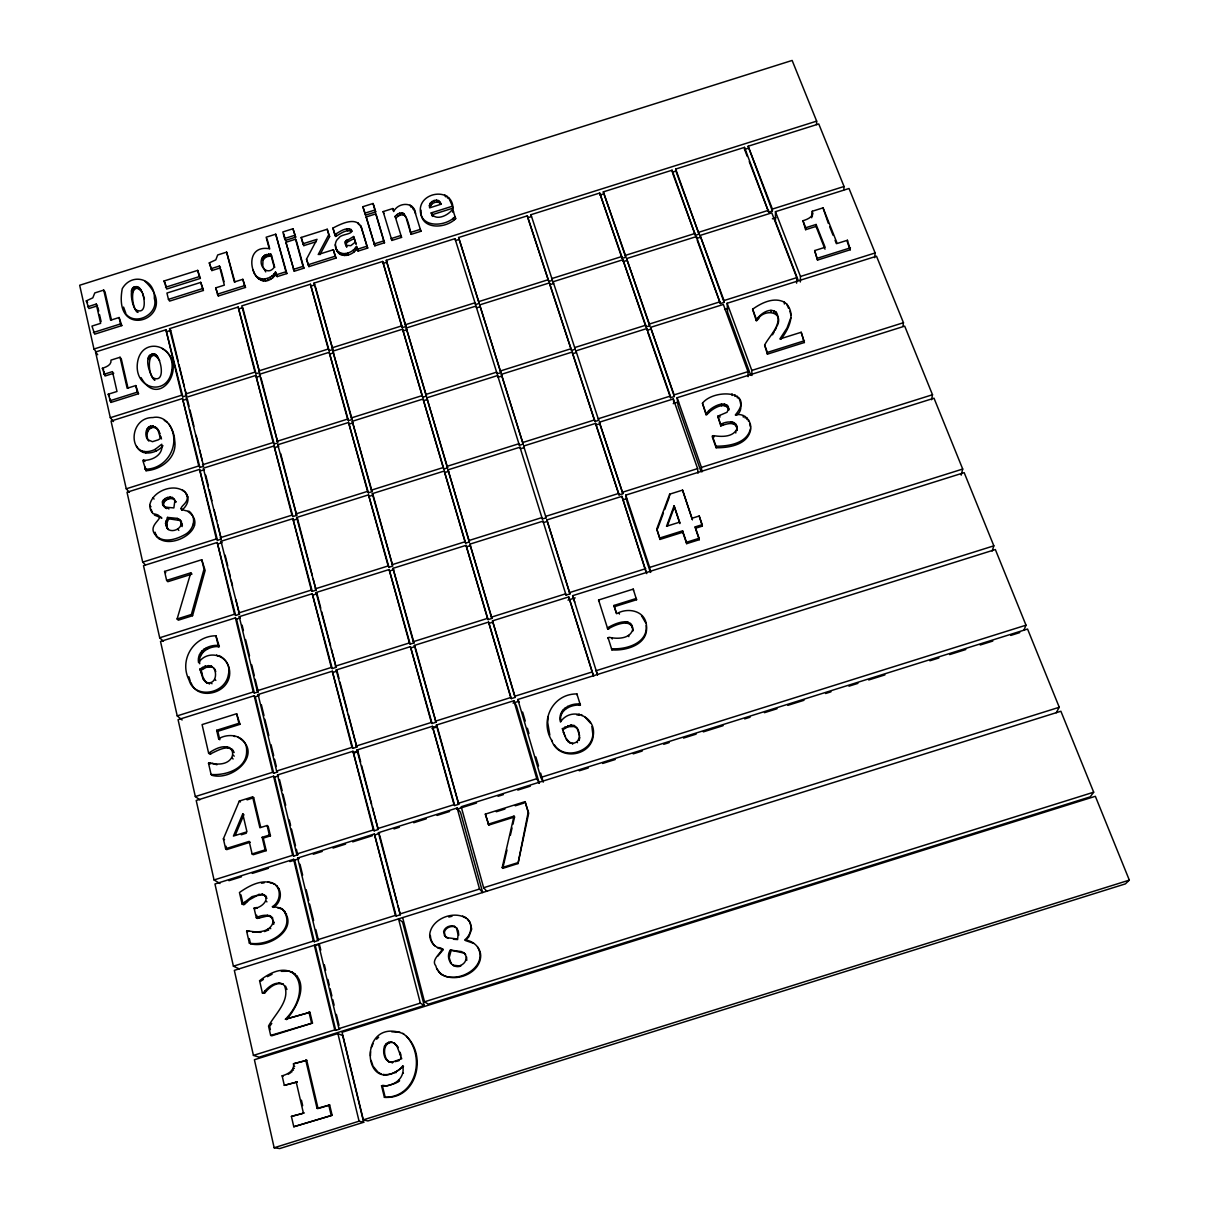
<?xml version="1.0" encoding="UTF-8"?>
<svg xmlns="http://www.w3.org/2000/svg" width="1209" height="1209" viewBox="0 0 1209 1209"><rect width="100%" height="100%" fill="white"/><g stroke="black" fill="none" stroke-linecap="round" stroke-linejoin="round"><path stroke-width="1.5" d="M874.651 257.668L875.135 252.953L849.02 188.498L775.453 211.681L775.453 221.368L798.227 280.458M776.284 314.053L776.284 312.254C769.816 307.267 761.413 313.222 757.212 318.587L756.245 318.889L756.275 320.687L757.257 320.37C762.743 308.295 784.581 310.728 777.13 325.992M784.369 304.003L784.384 302.19C773.79 296.704 761.398 302.945 752.618 309.202L756.275 320.687M784.384 302.19L786.681 304.033L788.54 308.219M152.636 377.586C165.769 384.538 161.704 359.285 155.553 354.433C141.876 351.879 149.085 374.956 154.888 380.231C146.274 375.062 147.619 342.918 159.633 360.599M162.323 503.821L164.182 506.828L162.354 501.977C163.774 498.168 168.55 496.294 172.313 497.458L176.061 502.128L173.945 498.712M163.532 505.226L163.563 503.382C164.983 499.589 169.744 497.73 173.507 498.879L172.313 497.458M140.879 289.903C126.945 276.695 130.436 308.144 137.962 312.421C130.512 307.963 129.847 277.768 142.088 292.185M736.931 427.351L737.006 428.953C736.024 420.49 725.974 423.981 720.806 425.961L720.685 424.359C726.896 420.702 738.926 420.127 736.976 430.495L736.901 428.893C733.198 437.356 721.395 436.933 713.658 435.663L712.418 436.056L712.554 437.643L716.136 447.753C728.77 447.889 747.192 444.957 750.517 430.359C752.376 421.442 744.623 412.39 735.329 414.944C756.305 390.401 713.733 388.512 702.444 403.262L706.086 414.763L707.144 414.43C711.376 409.02 725.581 400.119 728.815 410.153C728.014 397.957 711.043 406.753 706.993 412.798L705.935 413.13L706.086 414.763M796.625 283.163L796.761 277.647L771.78 212.844L700.087 235.438L724.1 302.371L720.368 303.535L697.2 240.259M800.343 281.984L800.479 276.468L775.453 211.681M816.105 224.466L825.112 247.286L814.654 250.58L817.541 260.056L850.305 249.734L847.418 240.259L837.202 243.477L823.042 207.857L812.267 211.258C814.095 216.91 807.098 219.433 802.957 220.748L805.647 229.68L816.03 226.415L816.105 224.466L805.708 227.745L805.647 229.68M370.438 1055.971L370.558 1051.618M790.852 317.725L786.999 328.062L779.865 338.973L801.189 332.263L804.378 342.51L767.398 354.146L764.632 345.049C769.559 335.528 783.13 323.831 776.284 312.254M804.378 342.51L801.189 332.263M811.692 217.786L811.753 215.837M812.267 211.258L812.327 216.411M812.508 214.9L812.569 212.935M816.528 124.603L816.664 121.142L792.137 60.45L79.673 285.248L93.97 349.023L96.115 351.774M199.742 663.771C197.611 652.361 209.52 645.757 219.343 646.619L215.912 635.783C193.531 635.949 178.872 659.978 189.012 679.957C193.395 695.613 214.174 695.22 223.559 684.687A18.498 16.79 -40.9 0 0 228.395 674.577C232.702 656.215 208.462 647.858 198.563 662.638C196.432 651.198 208.371 644.593 218.194 645.44L219.343 646.619M817.541 260.056L814.654 250.58M823.042 207.857L828.331 223.378M437.567 947.539C450.564 947.856 428.938 958.072 435.784 965.749C437.416 973.018 444.625 977.658 451.894 977.204C467.112 978.021 487.212 963.331 477.525 946.964M441.104 974.091C454.992 983.31 480.381 973.593 480.714 955.714C480.487 947.085 472.764 940.572 464.709 939.922C470.921 935.161 473.399 925.353 467.702 919.263L470.105 922.301L471.691 929.056L468.82 936.824L465.389 940.526L473.732 943.383M843.837 189.798L844.048 186.488L818.765 123.953L748.129 146.229L772.385 211.031L768.712 212.18L749.263 161.613M847.282 242.178L847.418 240.259M442.388 948.914L443.129 949.503L438.308 948.143L434.061 945.211A15.898 15.249 -60.7 0 1 429.679 935.116C430.691 918.296 456.186 908.851 468.367 919.928M548.191 716.892L547.707 722.468L549.823 735.042M728.725 408.521L727.047 412.254L717.783 416.213L720.806 425.961M453.723 965.749L453.012 965.19L460.81 966.067C451.577 969.422 445.108 957.332 450.353 950.093L461.385 951.559L464.301 953.145L450.353 950.093M450.443 963.014L451.153 963.588L449.219 957.664L451.063 950.682M272.493 919.55L273.914 922.437L273.733 924.235L272.645 923.6C274.791 913.188 262.383 914.231 256.308 917.752L254.071 908.14C261.099 908.548 271.829 898.257 262.247 894.071L252.001 896.625L242.132 904.151L239.458 892.514C249.175 885.653 263.245 877.84 274.957 884.353L271.012 882.449M402.793 1033.438C428.137 1050.727 418.798 1099.842 384.402 1097.319L381.53 1085.727C392.849 1087.239 405.725 1078.534 402.688 1065.96L403.519 1066.293C361.808 1101.867 356.489 1014.986 403.625 1033.846M460.13 965.507C464.921 964.193 467.974 958.465 464.966 954.082L465.646 954.657L463.621 952.556M466.598 956.999L466.719 960.399L466.039 959.84M185.536 492.668C175.078 482.074 151.896 490.914 149.75 505.362A14.281 12.619 -34.7 0 0 153.195 513.704C171.104 516.863 144.324 523.86 156.157 535.768C163.91 543.566 176.635 539.199 184.962 534.574C193.213 530.328 197.279 517.875 189.269 511.362C169.683 508.128 193.183 505.014 185.793 493.196C190.569 498.38 186.972 506.39 181.924 509.986M156.157 535.768C168.912 552.8 211.333 527.819 188 511.573M902.957 326.264L903.455 322.712L876.51 256.217L727.123 303.263L727.591 312.209L750.774 375.334M165.739 525.447L168.187 529.572L165.512 523.285L167.492 517.407L177.239 518.374L181.501 521.789L179.189 519.16M166.948 526.822L167.054 522.545L168.701 518.797L167.492 517.407M336.329 249.296C340.983 257.139 352.741 253.134 356.474 246.379L357.26 248.223C353.542 254.978 341.799 258.968 337.16 251.14C334.515 247.014 334.53 241.135 338.777 238.082C340.893 233.654 354.479 234.758 351.154 229.544C345.351 226.99 339.578 231.977 334.772 234.561L332.928 228.063C340.621 224.088 356.489 215.822 361.476 227.534L360.237 225.826M166.978 528.197L169.169 529.95C174.761 532.58 184.085 526.822 180.322 520.399M284.311 1085.35L297.202 1081.949L284.311 1085.35L282.135 1075.829C287.576 1074.302 294.966 1070.645 293.485 1063.784L306.754 1060.308L318.088 1108.623L317.06 1108.381L305.711 1059.961M931.55 399.726L932.502 394.738L904.695 326.128L677.116 397.746L678.083 405.892L700.948 471.419M261.96 258.197C258.227 266.252 267.914 276.287 274.231 267.265L270.65 253.935L265.013 255.069L261.96 258.197L262.942 260.011L262.776 266.509L265.723 271.889M514.006 816.12L502.188 867.578L502.778 868.349L518.011 863.574L528.167 812.267L525.084 801.658L485.338 814.125L488.799 825.067L514.566 816.982L514.006 816.12L488.179 824.221M518.011 863.574L528.696 813.143L525.084 801.658M394.844 1043.488L393.998 1043.11L398.199 1047.568L394.844 1043.488L391.353 1042.007C382.452 1041.735 382.195 1053.749 385.988 1059.341L388.618 1061.653L392.608 1062.635L388.618 1061.653M391.353 1042.007L392.2 1042.4C383.329 1042.128 383.072 1054.112 386.85 1059.688L389.479 1062.001M552.075 741.041C539.229 721.078 552.483 693.679 576.889 693.936L580.411 705.119C570.965 704.258 558.422 710.242 560.87 721.561M502.778 868.349L506.994 850.003M510.364 835.328L512.042 827.999M512.888 824.326L514.566 816.982M580.411 705.119L579.988 704.031C569.817 702.958 557.243 710.076 560.447 721.939C571.419 705.769 596.445 716.484 593.271 735.586A18.8 18.211 -24.9 0 1 588.889 746.119C578.597 758.028 556.472 756.486 551.591 740.029M567.913 740.905L568.351 741.918L566.28 738.79L569.56 742.296L572.189 743.233C580.486 743.52 580.849 732.563 576.738 727.546L574.109 725.506L571.011 725.022L562.397 728.649L565.162 736.84M579.882 737.188L579.126 740.437L578.703 739.424M750.457 428.757C747.132 443.386 728.664 446.317 716.015 446.197L712.418 436.056M345.215 243.81L346.787 247.165L345.321 241.498L353.617 236.526L356.05 244.022L353.617 236.526M346.031 245.654L346.787 242.405L354.418 238.385M961.185 475.182L962.712 469.047L934.013 398.199L625.748 495.131L627.259 502.415L650.366 572.28M453.435 939.272L457.622 939.559L458.045 934.587L456.458 927.908L458.302 930.945L458.74 935.207M201.767 559.722L205.152 570.467L192.563 615.713L178.312 620.187L177.103 618.978L191.37 614.489L204.004 569.167L201.767 559.722L164.575 571.419L166.63 580.411L167.855 581.695L191.959 574.109L190.795 572.809L166.63 580.411M155.115 426.641L157.775 429.422L152.863 425.855C145.821 425.583 144.173 434.772 147.574 439.577L152.455 441.693L158.319 439.819L160.51 438.368L157.865 429.724L160.208 433.789M156.324 428.182L154.072 427.412C147.045 427.125 145.412 436.298 148.813 441.089M177.103 618.978L190.795 572.809M215.776 671.569L214.749 669.061L211.243 665.993L205.182 666.159L199.969 669.045L202.976 678.733L207.026 683.161L205.847 682.057L208.28 682.949C216.003 683.176 217.197 673.081 213.6 667.942M992.136 551.077L993.843 545.833L964.178 472.643L572.658 595.674L597.442 674.637M429.437 205.439C430.056 201.419 434.968 199.198 438.595 200.588L441.27 204.17L429.618 207.857L429.437 205.439L430.102 207.359C430.706 203.339 435.618 201.132 439.23 202.523L440.786 203.898L440.136 201.963M632.7 629.662L633.002 630.902C632.383 617.089 614.55 624.932 607.81 629.164L607.462 627.939C614.217 623.693 632.095 615.834 632.7 629.662C629.949 639.047 617.194 639.123 609.276 637.324L608.067 637.702L608.414 638.911M674.078 505.815L666.522 526.278L679.639 522.152L674.078 505.815L679.836 523.588L679.639 522.152M667.368 525.991L674.274 507.266M659.993 539.426L659.766 538.02L682.601 530.842L682.783 532.262L659.993 539.426L656.744 528.998L669.65 494.179L682.556 490.113L692.379 519.643L682.556 490.113M657.62 528.681L663.424 513.039M664.708 509.563L669.227 497.398M237.856 737.127C264.182 752.391 233.881 781.195 212.255 775.392L211.076 774.47L208.507 763.196L209.701 762.834C241.8 771.282 239.05 731.777 208.628 753.207L202.084 724.584L236.647 713.733L240.032 724.312L217.832 731.294L216.668 730.281L238.914 723.284L240.032 724.312M242.752 813.853L233.428 836.069L246.953 831.822L242.752 813.853L243.886 814.7L235.287 835.177M250.293 842.189L226.808 849.549L225.63 848.763L223.378 838.85L239.306 801.053L252.605 796.867L253.709 797.759L260.57 826.775M1024.023 629.904L1026.003 625.189L995.355 549.551L517.83 699.482L540.816 777.432L543.294 782.087L540.65 773.11M371.465 1047.493L373.128 1043.654M446.529 937.534L445.804 936.915L448.312 938.396L444.534 935.6L443.627 931.444C444.867 927.001 450.383 924.794 454.539 926.351L457.153 928.542M444.534 935.6L445.26 936.219L444.353 932.063C445.592 927.635 451.093 925.429 455.234 926.986L454.539 926.351M775.181 330.223L776.48 327.397M272.645 923.6C268.73 932.728 256.217 932.789 247.936 930.734L246.621 931.157L249.356 943.111L250.49 943.715C269.108 949.005 300.845 927.862 282.377 909.364L285.128 911.707M327.216 229.242L328.757 234.682L318.224 254.51L333.352 249.734L336.026 258.061L308.93 266.6L306.497 259.179L317.03 239.322L302.945 243.765L301.192 237.448L327.216 229.242L329.604 236.556L319.962 254.691M1056.213 712.766L1059.265 707.265L1027.559 629.043L461.188 806.735L483.645 887.738L486.774 891.275M772.506 334.817L774.289 331.75M262.942 260.011L265.98 256.897L271.602 255.764L274.745 267.416M437.839 956.138L443.189 949.73L442.449 949.141M271.783 1023.388L269.652 1026.486L270.363 1029.6M282.165 983.658L284.493 985.667C290.523 1000.644 274.957 1014.034 268.534 1026.063L270.665 1035.403L271.783 1035.811L312.481 1023.056L309.942 1012.311L285.43 1019.217C313.63 990.685 297.006 951.166 259.587 980.726L262.398 992.997L264.59 993.148C268.972 987.753 275.818 981.768 283.254 984.171C275.682 980.514 267.99 987.012 263.471 992.665L262.398 992.997M286.503 1019.655C296.81 1007.641 310.26 982.282 291.414 971.749M780.863 339.306C788.283 329.861 796.081 314.718 786.681 304.033M424.208 1005.465L420.339 1003.122L398.532 918.885L402.582 922.104L424.208 1005.465L259.119 1057.18L253.422 1055.397L234.334 970.359L1060.882 711.24L1093.692 792.197L1090.201 796.852L428.334 1004.18L424.51 1001.808L402.627 917.601M254.268 273.476C258.862 282.09 271.3 279.642 275.501 271.965L277.224 276.604L286.865 273.566L275.743 234.198L266.161 237.221L269.244 248.706C237.145 243.477 255.28 300.799 276.453 273.763M355.25 242.163L350.822 245.669L345.97 245.321M242.132 904.151L244.399 904.468L249.386 899.783L257.079 895.567L263.35 894.766L266.464 896.806L265.36 896.126M402.688 1065.96C398.109 1071.93 390.613 1075.496 383.072 1074.484L383.948 1074.801M376.573 1039.211L378.674 1037.201M1129.327 880.122L1125.383 883.885L367.899 1120.955L363.32 1119.866L342.071 1032.259L1095.354 796.308L1129.327 880.122L363.32 1119.866M401.554 237.387L400.844 235.513L391.172 238.566L391.897 240.44L401.554 237.387L395.116 216.381C406.42 204.321 409.065 227.76 411.211 234.35L420.928 231.282L414.914 211.832M406.043 217.771C404.637 212.512 398.093 215.217 395.827 218.27L395.116 216.381M162.973 445.728C156.762 453.556 141.544 456.942 136.481 446.166M397.489 1082.433L399.62 1080.695L398.789 1080.393M272.237 906.735C279.506 902.609 281.667 891.894 276.166 885.502C283.133 891.063 280.866 903.289 273.31 907.4C270.453 906.176 282.181 907.415 283.435 910.029M736.311 415.276C742.613 411.589 741.208 403.882 739.122 398.35M452.967 208.144L452.347 206.225L431.19 212.89L431.855 214.809L452.967 208.144C452.665 187.969 422.425 191.037 420.354 208.25C418.798 228.078 444.625 227.413 455.037 216.759L455.657 218.663C445.244 229.302 419.478 229.967 421.034 210.17M391.746 1062.288L401.736 1058.752L397.368 1047.19M579.61 735.646L577.161 728.589L574.532 726.549L568.139 726.7L562.85 729.692L562.397 728.649M334.772 234.561L335.618 236.435C340.409 233.836 346.167 228.864 351.955 231.418L351.154 229.544M263.411 979.396L260.721 981.24L259.587 980.726M204.381 680.743L205.56 681.846L202.855 676.995L201.147 670.164L206.346 667.292L212.406 667.126L211.243 665.993M288.286 1074.197L290.825 1072.579M154.994 449.491L161.779 444.217C163.593 454.977 151.926 460.916 142.753 460.312L146.047 470.724C161.507 469.772 177.511 457.38 174.7 440.514C174.172 429.18 166.026 414.672 152.833 417.558C127.338 417.181 127.701 461.808 154.994 449.491L156.218 450.987M208.628 753.207L209.822 754.174C216.487 751.303 229.498 742.689 234.032 752.557L232.899 751.575M267.431 976.645L272.07 974.242M396.204 1083.037L386.804 1085.924L382.633 1085.38M264.529 931.58L268.746 929.872L267.642 929.253M87.622 306.799L96.236 304.079L97.521 305.817L88.922 308.537L86.292 300.89L92.821 297.837L94.786 292.926L103.717 290.1L104.987 291.853L111.485 320.128M210.804 268.761L219.433 266.04L220.491 267.839L211.877 270.559L209.308 262.882L215.822 259.844L217.68 254.963L226.627 252.137L234.924 282.014M113.767 373.249L105.032 375.999L102.372 368.277C106.06 367.052 111.742 365.027 110.986 360.116L120.039 357.26L121.293 358.922L127.988 388.044M216.668 730.281L218.633 738.759C229.514 732.155 247.256 735.661 246.636 750.925C247.044 768.788 225.856 775.694 211.076 774.47M608.067 637.702L611.905 649.883C626.232 650.986 648.19 644.593 646.528 626.64C646.316 610.938 628.227 606.827 616.635 613.734L613.976 605.452L636.266 598.455L636.554 599.74L614.308 606.722L616.439 613.341M292.956 228.758L282.815 231.962L284.599 238.505L285.536 240.364L295.661 237.16L292.956 228.758L295.661 237.16M362.866 206.709L373.007 203.505L373.777 205.424L375.697 211.923L365.556 215.111L362.866 206.709L365.556 215.111M284.599 238.505L294.754 235.302M364.77 213.207L374.926 210.003L375.697 211.923M285.928 242.268L295.54 239.231L296.447 241.09L303.912 268.186L294.255 271.239L285.928 242.268L294.255 271.239M366.176 216.955L375.787 213.917L376.543 215.822L384.507 242.767L374.85 245.82L366.176 216.955L374.85 245.82M391.897 240.44L383.147 211.59L392.774 208.553L393.499 210.472M164.001 281.002L197.702 270.378L200.377 278.402L166.676 289.042L164.001 281.002L165.149 282.785M165.527 287.274L199.273 276.619L200.377 278.402M302.945 243.765L303.837 245.623L316.138 241.74M200.739 282.407L166.933 293.062L168.459 299.364L169.623 301.101L203.399 290.447L200.739 282.407L203.399 290.447M168.459 299.364L202.311 288.679M452.468 212.059L453.481 211.741L452.876 209.822L451.849 210.139C447.481 215.776 435.21 221.504 431.19 212.89M96.236 304.079L100.619 323.347L91.96 326.082L94.695 334.168L121.807 325.614L119.087 317.529L110.624 320.189L103.717 290.1M226.627 252.137L234.35 281.984L242.828 279.309L245.487 287.425L218.361 295.993L215.67 287.878L224.345 285.143L219.433 266.04M93.395 332.49L120.568 323.921L121.807 325.614M275.501 271.965L276.272 274.806L285.944 271.753L286.865 273.566M293.349 269.426L303.021 266.373L303.912 268.186M308.038 264.786L335.18 256.232L336.026 258.061M357.305 249.25L366.916 246.213L367.702 248.072L358.091 251.094L356.474 246.379M374.08 243.961L383.752 240.908L384.507 242.767M406.481 219.056L410.516 232.476L420.264 229.393L420.928 231.282M217.288 294.225L244.475 285.656L245.487 287.425M93.97 349.023L816.664 121.142M113.495 421.563L110.306 417.709L95.556 352L165.935 329.8L182.861 396.809L186.518 395.645L185.204 390.205M186.518 395.645L169.547 328.667L238.158 307.026L255.991 373.762L259.648 372.614L241.77 305.892L310.411 284.251L329.15 350.701L332.807 349.552L315.398 286.684M332.807 349.552L314.023 283.102L382.679 261.461L402.34 327.639L405.997 326.49L386.291 260.313L454.992 238.657L455.597 240.531L459.208 239.397L479.217 303.414L475.56 304.562L474.971 302.794L405.272 324.753L386.291 260.313M479.217 303.414L458.604 237.523L527.32 215.852L548.795 281.485L552.468 280.337L552.029 278.508L621.774 256.535L599.694 193.032L530.947 214.703L531.416 216.623L527.804 217.756L548.795 281.485M599.694 193.032L622.076 258.394L625.748 257.245L603.306 191.883L672.083 170.197L695.387 235.302L699.044 234.138L675.695 169.064L744.502 147.362L768.712 212.18M167.099 331.493L170.711 330.359L178.176 361.189M239.186 308.763L242.782 307.63L259.179 370.8M311.287 286.034L314.899 284.901L314.023 283.102M383.434 263.29L387.046 262.141M600.027 194.981L603.639 193.848M675.695 169.064L675.891 171.058L672.28 172.207L672.083 170.197M747.253 156.384L744.563 149.417L748.175 148.269M103.747 374.382L112.482 371.616L117.001 391.474L108.205 394.24L110.986 402.416L138.506 393.741L135.756 385.565L127.157 388.27L120.039 357.26M109.702 400.844L137.282 392.154L138.506 393.741M110.306 417.709L181.713 395.207L182.861 396.809M185.37 394.058L254.978 372.115L255.991 373.762M258.65 370.967L328.274 349.023L329.15 350.701M331.946 347.86L401.615 325.916L402.34 327.639M478.643 301.645L548.357 279.672M625.748 257.245L625.446 255.371L695.235 233.382M698.908 232.234L768.712 210.23M772.385 211.031L772.385 209.066L844.048 186.488M406.239 328.032L425.81 394.466L496.582 372.176L497.141 373.838L500.858 372.674L480.23 306.663L476.573 307.827L475.983 306.058L406.239 328.032L426.505 396.084L422.787 397.247L402.567 329.18L332.853 351.154L352.167 419.493L348.464 420.656L329.196 352.303L259.497 374.276L277.874 442.887L274.171 444.051L255.84 375.425L186.171 397.383L203.626 466.266L199.908 467.445L182.514 398.532L111.047 421.049L126.25 488.799L129.423 492.35M500.858 372.674L479.656 304.895L549.43 282.906L571.509 350.414L575.242 349.25L574.849 347.527L645.682 325.221L622.907 259.754L553.102 281.757L553.526 283.571L549.868 284.719L571.509 350.414M622.907 259.754L645.923 326.974L649.656 325.81L626.579 258.59L696.399 236.586L720.368 303.535M183.662 400.119L187.319 398.97L189.088 406.239M256.837 377.057L260.494 375.908L259.497 374.276M330.057 353.995L333.714 352.832M403.292 330.903L406.965 329.755M623.194 261.612L626.866 260.464M700.223 237.342L696.55 238.49L696.399 236.586M772.37 218.799L775.921 217.68M817.632 258.167L850.456 247.83M126.25 488.799L198.775 465.964L199.908 467.445M202.492 464.785L273.174 442.524L274.171 444.051M276.906 441.361L347.618 419.085L348.464 420.656M332.853 351.154L351.335 417.921L422.092 395.63L422.787 397.247M500.314 370.997L571.116 348.706M649.656 325.81L649.399 324.042L720.262 301.736M724.1 302.371L723.995 300.557L796.761 277.647M800.479 276.468L875.135 252.953M217.711 524.494L221.262 539.108L217.484 540.287L199.591 469.379L127.021 492.244L142.707 562.125L145.216 564.709M289.147 486.275L296.689 515.366L292.91 516.56L274.065 445.94L203.324 468.215L221.262 539.108M296.689 515.366L277.783 444.761L348.555 422.485L368.382 492.804L372.145 491.625L352.272 421.306L423.074 399.015L443.869 469.047L447.647 467.868L426.807 397.837L497.624 375.531L498.184 377.193L501.901 376.014L523.165 444.096L519.386 445.29L518.873 443.733L446.982 466.357L426.807 397.837M523.165 444.096L501.357 374.352L572.22 352.046L594.949 421.503L598.727 420.324L598.364 418.722L670.33 396.068L646.83 328.546L575.952 350.867L576.345 352.575L572.613 353.753L594.949 421.503M647.707 332.067L670.527 397.716L674.32 396.522L650.563 327.367L723.345 304.456L747.993 371.631L748.144 376.664M200.724 470.86L204.442 469.697M275.048 447.451L278.765 446.287L277.783 444.761M349.386 424.042L353.119 422.878M423.77 400.617L427.487 399.454M650.805 329.12L647.087 330.299L646.83 328.546M724.569 309.489L728.166 308.355M767.398 354.146L767.383 352.408L804.438 340.742M142.707 562.125L216.366 538.942L217.484 540.287M220.144 537.748L291.943 515.155L292.91 516.56M295.737 513.961L367.566 491.353L368.382 492.804M352.272 421.306L371.344 490.159L443.204 467.551L443.869 469.047M522.666 442.539L594.586 419.916M674.32 396.522L674.108 394.89L747.993 371.631M751.968 375.47L751.817 370.422L903.455 322.712M235.982 599.936L239.458 614.263L235.634 615.457L217.227 542.463L143.508 565.661L159.694 637.778L163.411 641.269M239.458 614.263L221.005 541.284L292.865 518.661L312.254 591.367L316.093 590.158L313.252 579.187M316.093 590.158L296.643 517.482L368.533 494.859L388.935 567.248L392.759 566.054L372.312 493.665L444.232 471.026L465.631 543.128L469.47 541.934L448.01 469.848L519.961 447.194L520.474 448.735L524.162 447.587L523.648 446.03L595.629 423.392L619.038 494.889L622.877 493.68L599.422 422.198L673.322 398.94L697.593 468.608L698.061 473.142M218.33 543.823L222.108 542.629L221.005 541.284M293.817 520.066L297.595 518.873L312.3 575.529M369.334 496.294L373.113 495.116L392.26 564.225M444.882 472.523L448.66 471.344M619.038 494.889L595.992 424.979L599.77 423.785L599.422 422.198M673.232 403.64L678.597 401.947M712.554 437.643L713.778 437.25L713.658 435.663M159.694 637.778L234.531 614.232L235.634 615.457M238.369 613.039L311.317 590.083L312.254 591.367M315.156 588.889L388.149 565.933L388.935 567.248M391.988 564.724L464.997 541.768L465.631 543.128M448.01 469.848L468.835 540.559L541.889 517.588L542.357 519.009L546.105 517.83L523.648 446.03M618.706 493.423L545.637 516.394L546.105 517.83M622.559 492.214L697.593 468.608M701.885 471.948L701.432 467.399L932.502 394.738M255.19 679.216L258.242 691.85L254.358 693.074L236.511 619.099L235.407 617.89L160.51 641.435L177.224 715.879L182.106 719.99M258.242 691.85L257.185 690.762L239.246 616.681L312.254 593.725L332.233 668.592L336.132 667.368L331.478 649.414M336.132 667.368L316.108 592.516L389.132 569.545L410.138 644.11L414.037 642.886L392.985 568.336L466.054 545.35L488.088 619.612L491.987 618.388L469.893 544.141L542.992 521.155L543.476 522.575L547.314 521.366L569.968 593.891L566.069 595.115L565.631 593.831L491.398 617.149L469.893 544.141M569.968 593.891L546.846 519.946L621.91 496.34L646.755 573.625M236.511 619.099L240.334 617.905L239.246 616.681M313.191 594.979L317.03 593.785L320.763 608.142M389.918 570.86L393.756 569.651M466.674 546.725L470.513 545.516M622.816 499.922L626.413 498.788M692.198 518.208L699.195 516.001L702.187 524.676L702.338 526.111L695.356 528.303L695.19 526.882L702.187 524.676M699.104 538.307L699.27 539.698L686.667 543.657L686.485 542.267L699.104 538.307L695.19 526.882M177.224 715.879L253.285 691.986L254.358 693.074M257.185 690.762L331.311 667.459L332.233 668.592M335.225 666.235L409.398 642.931L410.138 644.11M392.985 568.336L413.297 641.692L487.499 618.373L488.088 619.612M569.545 592.591L645.772 568.638M650.638 572.416L649.671 567.414L962.712 469.047M348.373 714.549L356.821 747.117L352.862 748.371L332.294 671.207L258.091 694.525L276.604 771.04L277.662 771.977L273.702 773.231L255.265 696.822L254.192 695.749L178.071 719.672L195.329 796.565L199.848 799.844M356.821 747.117L336.193 669.982L410.425 646.649L432.066 723.496L436.026 722.257L415.564 648.402M436.026 722.257L414.324 645.425L488.587 622.091L511.301 698.621L515.261 697.366L492.501 620.867L568.744 596.898L593.513 675.861M255.265 696.822L259.164 695.598L258.091 694.525M333.2 672.34L337.099 671.116L338.973 678.355M411.166 647.828L415.065 646.603L414.324 645.425M489.177 623.315L493.076 622.091M568.003 600.148L575.197 597.881M598.939 601.296L598.576 600.012L633.229 589.115L636.554 599.74M195.329 796.565L272.645 772.294L273.702 773.231M276.604 771.04L351.97 747.374L352.862 748.371M355.945 746.134L431.341 722.453L432.066 723.496M435.316 721.214L510.742 697.533L511.301 698.621M492.501 620.867L514.717 696.278L592.153 671.962L593.589 676.224M993.843 545.833L596.128 670.708L597.533 674.985M296.386 849.292L297.716 854.793L293.696 856.063L274.639 777.1L273.582 776.178L196.206 800.479L214.053 879.956L219.978 883.522M297.716 854.793L296.689 854.022L277.556 774.939L352.983 751.257L374.185 830.81L378.205 829.54L356.942 750.003L432.399 726.307L454.705 805.542L458.74 804.272L437.582 727.924M458.74 804.272L436.373 725.068L513.855 700.736L516.575 706.116L539.305 783.341L536.781 778.687L513.855 700.736M274.639 777.1L278.599 775.861L277.556 774.939M353.859 752.225L357.819 750.985L360.675 761.942M433.124 727.35L437.084 726.095L436.373 725.068M354.479 752.859L358.076 751.741M431.93 728.543L437.341 726.851M512.994 703.094L518.404 701.401M247.074 799.844L253.709 797.759M270.453 835.857L269.38 835.041L262.157 837.308L263.245 838.124L270.453 835.857L268.186 826.336L267.113 825.505L259.905 827.757L252.605 796.867M241.316 834.769L246.379 833.167M225.63 848.763L249.175 841.388L252.107 853.947L253.225 854.733L266.207 850.652L263.245 838.124M252.107 853.947L265.119 849.867L266.207 850.652M214.053 879.956L292.654 855.292L293.696 856.063M296.689 854.022L373.324 829.979L374.185 830.81M377.359 828.709L454.025 804.665L454.705 805.542M458.06 803.396L536.781 778.687M540.816 777.432L1026.003 625.189M315.821 929.555L318.451 940.436L314.355 941.72L294.664 860.083L293.636 859.312L214.96 883.991L233.397 966.187L239.216 968.893M318.451 940.436L317.453 939.831L297.671 858.042L374.367 833.983L396.22 916.044L400.315 914.775L397.973 905.737M400.315 914.775L378.402 832.714L457.138 808.005L460.508 812.342L482.708 892.559L479.535 889.023L457.138 808.005M228.939 880.711L241.498 876.767M252.273 873.397L268.413 868.334M289.933 861.579L298.91 858.753M313.267 854.249L322.229 851.438M332.989 848.068L345.547 844.124M352.726 841.872L372.463 835.676M375.213 834.799L379.641 833.424M393.983 828.921L399.378 827.243M413.72 822.74L426.278 818.795M437.038 815.425L449.597 811.481M456.775 809.229L476.512 803.033M498.032 796.278L503.428 794.6M517.769 790.097L530.328 786.152M579.262 770.798L588.239 767.987M602.626 763.468L615.215 759.524M633.199 753.872L642.191 751.061M663.756 744.291L669.151 742.598M683.538 738.079L696.127 734.135M703.321 731.883L723.088 725.672M744.668 718.902L750.064 717.209M764.451 712.69L777.024 708.746M787.815 705.361L804 700.283M825.581 693.513L830.976 691.82M848.945 686.183L857.937 683.357M868.727 679.972L884.912 674.909M929.857 660.794L938.849 657.983M949.639 654.598L965.825 649.52M980.197 645.001L992.785 641.057M1010.769 635.42L1019.761 632.594M496.31 811.753L504.924 809.048M515.276 805.799L523.905 803.093M256.308 917.752L257.426 918.402L268.413 915.787L272.811 918.13L271.723 917.48M502.188 867.578L517.452 862.803M233.397 966.187L313.358 941.116L314.355 941.72M317.453 939.831L395.403 915.394L396.22 916.044M399.499 914.11L479.535 889.023M483.645 887.738L1059.265 707.265M319.463 944.577L318.466 943.987L338.943 1028.617L339.91 1029.025L335.739 1030.34L334.772 1029.917L314.355 945.272L319.463 944.577L320.793 950.093M285.43 1019.217L309.942 1012.311M270.665 1035.403L312.481 1023.056M253.422 1055.397L334.772 1029.917M338.943 1028.617L420.339 1003.122M424.51 1001.808L1093.692 792.197M337.9 1033.574L254.404 1059.734L274.156 1147.764L279.732 1148.55L363.697 1122.269L342.676 1035.584L337.9 1033.574L359.073 1121.196L363.697 1122.269M306.754 1060.308L293.485 1063.784M381.53 1085.727L383.51 1085.682M317.06 1108.381L329.679 1104.996L332.127 1115.287L293.787 1126.743L291.414 1116.406L304.366 1112.915M302.673 1113.444L291.414 1116.406M319.735 1108.109L329.679 1104.996M293.787 1126.743L332.127 1115.287M274.156 1147.764L359.073 1121.196M448.811 917.057L452.03 916.256M144.808 469.258C167.839 469.394 181.924 442.978 168.837 424.057M261.507 883.22L264.167 882.827M384.402 1097.319C416.304 1097.772 425.659 1057.074 406.526 1036.34M281.304 971.341L289.208 971.235L292.472 972.293M391.731 1031.791L400.013 1032.259M260.963 932.32L252.741 932.124M249.356 943.111C266.977 946.647 296.084 931.776 284.07 911.042M168.701 518.797L180.383 520.55M576.844 714.897L579.504 715.063L579.096 714.005M456.926 938.94L447.587 937.776M162.973 505.422L165.603 507.176L173.854 507.931L174.867 500.707M216.97 764.753L212.21 763.378M272.085 883.174L267.914 881.905M161.674 517.996L154.435 515.094M277.435 907.717L281.546 908.866L280.488 908.201M282.135 1075.829L283.223 1076.146M291.037 1071.461L292.11 1071.779M292.382 1069.859L293.455 1070.177M293.243 1068.061L294.316 1068.393M293.621 1066.051L294.694 1066.383M380.397 1073.743L381.273 1074.06L378.009 1072.187L373.641 1066.897M395.116 1072.413L395.978 1072.731M402.582 1072.987L403.413 1073.305M415.594 213.736C414.521 201.374 398.35 202.009 393.65 211.515L392.774 208.553M395.283 1061.638L399.272 1060.52L398.441 1060.172M400.103 1054.732L400.935 1055.094L400.088 1052.268M165.255 507.901L166.812 508.581L165.603 507.176M263.471 992.665L264.59 993.148M384.447 1046.102L385.308 1046.48M265.164 990.67L266.282 991.168M386.275 1043.579L387.137 1043.971M388.557 1042.294L389.419 1042.687M395.751 1044.757L396.597 1045.15M279.067 982.947L280.14 983.461M296.462 975.92L297.505 976.449M294.195 973.517L295.253 974.046M145.14 281.455C183.148 317.045 111.984 343.915 122.26 288.679C131.841 271.965 155.417 278.705 154.329 298.411C158.923 313.418 136.889 325.856 126.552 314.733M246.621 931.157L247.769 931.761M247.936 930.734L249.069 931.353M162.066 348.404C189.813 364.816 159.24 410.743 141.09 377.646M269.652 928.028L270.74 928.648M258.635 917.026L259.754 917.676M243.251 903.788L244.399 904.468M272.826 921.802L273.914 922.437M254.071 908.14L255.205 908.805M269.063 915.409L270.166 916.059M245.397 901.612L246.545 902.292M267.31 915.137L268.413 915.787M256.232 907.46L257.336 908.125M270.559 916.15L271.647 916.8M265.874 901.173L266.962 901.854M285.475 913.263L286.518 913.928M258.983 894.161L260.101 894.856M265.904 897.546L266.993 898.242M264.514 895.113L265.602 895.809M262.247 894.071L263.35 894.766M277.874 887.98L278.947 888.691M223.378 838.85L224.542 839.651M164.273 420.369L167.386 422.515M438.746 971.749L441.844 974.62M436.978 968.938L439.487 972.293M297.671 858.042L298.683 858.813M239.306 801.053L240.44 801.93M208.507 763.196L209.686 764.148M209.701 762.834L210.88 763.771M273.884 883.643L277.239 886.212M429.679 935.116L430.419 935.736A15.868 15.218 -60.8 0 0 430.872 938.804M209.762 752.859L210.94 753.827M585.201 717.239L590.43 723.073M231.977 758.013L233.11 758.98M233.095 755.187L234.229 756.154M226.733 746.935L227.881 747.918M231.418 748.734L232.551 749.716M232.324 749.973L233.458 750.955M228.939 747.283L230.073 748.265M218.633 738.759L219.796 739.757L217.832 731.294M233.76 735.616L234.894 736.629M208.28 682.949L209.444 684.052M202.976 678.733L204.14 679.836M200.603 672.098L201.782 673.217M210.834 682.647L211.998 683.75M199.969 669.045L201.147 670.164M200.18 670.149L201.359 671.282M135.725 309.716C148.118 316.426 144.717 293.394 139.685 288.15M214.688 679.277L215.837 680.395M202.462 667.368L203.641 668.501M462.654 916.059L466.1 918.039L465.42 917.374M205.182 666.159L206.346 667.292M378.402 832.714L379.248 833.53M208.341 665.539L209.505 666.673M199.485 654.764L200.664 655.928M200.573 652.618L201.752 653.767M202.084 650.714L203.263 651.878M204.019 649.082L205.198 650.246M206.391 647.722L207.555 648.885M216.698 654.976L217.847 656.124M219.025 655.535C226.446 659.132 230.753 667.398 229.529 675.695A18.467 16.76 -41 0 1 224.693 685.79C215.822 695.598 196.039 697.125 190.992 682.601M217.272 645.742L218.406 646.906M191.37 614.489L192.563 615.713M164.575 571.419L165.799 572.718M154.707 533.456L157.397 537.128M158.152 537.657L159.392 539.018M356.942 750.003L357.819 750.985M554.372 744.865C562.004 756.774 579.867 754.552 588.481 745.107A18.845 18.241 -24.9 0 0 592.878 734.558L591.911 726.654M149.75 505.362L150.989 506.767M165.512 523.285L166.736 524.676M165.845 521.155L167.054 522.545M160.449 516.606L161.719 518.177M177.647 529.058L178.841 530.419M152.818 497.624L154.057 499.06M181.018 525.174L182.196 526.565M177.239 518.374L178.433 519.764M181.063 522.333L182.242 523.724M167.703 507.599L168.897 509.004M162.354 501.977L163.563 503.382M181.244 523.875L182.423 525.265M163.291 500.148L164.5 501.569M165.029 498.576L166.222 500.012M167.431 497.488L168.625 498.909M180.745 508.566L181.97 510.168M193.349 523.935L194.513 525.326M170.091 497.02L171.285 498.456M143.72 460.009L144.959 461.506M142.209 450.987L143.448 452.498M144.506 451.486L145.73 452.997M186.67 495.524L187.833 496.944M182.423 489.705L183.587 491.141M108.205 394.24L109.505 395.827M336.193 669.982L337.099 671.116M146.742 429.271L147.966 430.812M148.405 427.245L149.629 428.787M102.372 368.277L103.657 369.909M160.344 437.401L161.538 438.927M150.43 426.173L151.654 427.714M95.556 352L97.702 354.736M152.863 425.855L154.072 427.412M159.951 435.527L161.16 437.053M641.541 615.744L645.651 622.786M86.292 300.89L87.592 302.628M316.108 592.516L317.03 593.785M184.357 491.232L186.972 494.632M148.511 356.655L149.704 358.302M148.042 358.106L149.251 359.768M149.251 355.476L150.46 357.139M150.309 354.585L151.503 356.247M153.09 353.708L154.284 355.37M151.654 353.98L152.848 355.642M155.553 354.433L157.775 357.078M485.338 814.125L488.799 825.067M154.389 353.859L155.583 355.522M156.565 427.88L159.074 431.265M131.267 290.81L132.491 292.563M131.721 289.389L132.945 291.142M133.504 287.364L134.728 289.132M132.476 288.241L133.685 290.009M134.834 286.775L136.043 288.528M137.524 286.654L138.733 288.407M136.239 286.503L137.448 288.271M296.643 517.482L297.595 518.873M138.672 287.198L139.866 288.951M169.547 328.667L170.711 330.359M413.297 641.692L414.037 642.886M215.67 287.878L218.361 295.993M209.308 262.882L211.877 270.559M372.312 493.665L373.113 495.116M371.344 490.159L372.145 491.625M255.885 275.592L256.867 277.375M257.789 277.254L258.771 279.052M259.92 278.418L260.902 280.216M262.202 279.022L263.184 280.805M264.635 279.037L265.602 280.82M267.204 278.493L268.186 280.276M269.849 277.39L270.816 279.173M271.949 275.939L272.917 277.722M263.713 255.915L264.68 257.729M262.701 256.958L263.668 258.771M351.335 417.921L352.167 419.493M265.013 255.069L265.98 256.897M273.748 274.095L274.715 275.894M266.615 254.419L267.567 256.248M276.272 274.806L277.224 276.604M566.719 739.817L563.288 731.853L563.742 732.881M268.64 253.996L269.607 255.824M270.65 253.935L271.602 255.764M431.855 214.809L432.671 216.426L432.021 214.522M514.717 696.278L515.261 697.366M517.83 699.482L519.16 702.187M306.497 259.179L308.93 266.6M301.192 237.448L303.837 245.623M491.398 617.149L491.987 618.388M328.757 234.682L329.604 236.556M340.107 252.832L340.938 254.661M335.225 244.747L336.495 249.432M338.55 251.91L339.381 253.754M468.835 540.559L469.47 541.934M337.281 250.731L338.127 252.575M341.86 253.437L342.676 255.265M332.928 228.063L335.618 236.435M335.603 234.304L336.434 236.178M343.704 253.678L344.52 255.507M345.623 253.558L346.439 255.401M347.633 253.089L348.449 254.933M345.064 242.571L345.88 244.43M345.97 240.546L346.787 242.405M345.321 241.498L346.137 243.357M346.968 239.699L347.769 241.558M353.285 250.067L354.086 251.91M446.982 466.357L447.647 467.868M346.862 228.894L347.663 230.768M355.068 248.238L355.869 250.097M569.56 742.296L569.998 743.308M349.401 228.788L350.202 230.662M572.189 743.233L572.628 744.245M564.92 726.911L565.359 727.954M560.87 713.718L561.324 714.791M425.81 394.466L426.505 396.084M125.917 313.569L123.575 307.086M561.868 711.466L562.321 712.539M567.701 725.657L568.139 726.7M357.834 222.698L358.62 224.572M285.566 986.181L286.941 989.476M577.056 741.661L577.479 742.674M563.318 709.487L563.772 710.56M405.272 324.753L405.997 326.49M571.011 725.022L571.449 726.065M565.253 707.794L565.706 708.867M574.109 725.506L574.532 726.549M567.671 706.388L568.109 707.461M360.675 225.645L367.702 248.072M847.887 243.689L850.305 249.734M452.015 205.137L448.796 198.019M829.676 226.763L833.046 235.226M835.056 240.304L836.401 243.689M816.03 226.415L825.006 249.19M335.649 247.588L337.16 251.14M802.957 220.748L805.708 227.745M383.147 211.59L383.888 213.494M748.129 146.229L772.385 209.066M581.589 714.595L581.997 715.652M579.02 704.348L579.443 705.421M576.889 693.936L577.298 695.039M397.338 214.341L398.048 216.245M752.618 309.202L756.245 318.889M399.605 213.192L400.33 215.111M764.632 345.049L767.383 352.408M402.234 212.799L402.945 214.718M404.063 213.661L404.758 215.565M403.217 213.071L403.927 214.975M410.516 232.476L411.211 234.35M727.123 303.263L751.817 370.422M700.087 235.438L723.995 300.557M675.891 171.058L699.044 234.138M672.914 173.96L695.387 235.302M410.123 205.107L410.818 207.026M414.052 209.565L414.732 211.484M412.964 207.691L413.644 209.61L411.649 206.21M717.783 416.213L720.685 424.359M702.444 403.262L705.935 413.13M677.116 397.746L701.432 467.399M603.306 191.883L625.446 255.371M626.579 258.59L649.399 324.042M650.563 327.367L674.108 394.89M702.338 526.111L699.195 516.001M155.039 532.187L155.946 534.816M695.916 529.935L699.27 539.698M682.601 530.842L686.485 542.267M682.783 532.262L686.667 543.657M430.132 203.339L430.797 205.258M431.689 201.646L432.338 203.58M434.076 200.498L434.726 202.417M656.744 528.998L659.766 538.02M252.968 269.713L253.966 272.705M371.133 1060.429L372.871 1065.613M436.585 200.09L437.22 202.009M625.748 495.131L649.671 567.414M530.947 214.703L552.468 280.337M553.102 281.757L575.242 349.25M575.952 350.867L598.727 420.324M599.77 423.785L622.877 493.68M645.908 571.706L621.91 496.34M438.595 200.588L439.23 202.523M546.846 519.946L547.314 521.366M501.357 374.352L501.901 376.014M572.658 595.674L574.728 602.052M444.852 194.845L445.486 196.78M458.604 237.523L459.208 239.397M479.656 304.895L480.23 306.663M446.998 196.19L447.617 198.125M453.103 218.209L453.723 220.114M598.576 600.012L607.81 629.164M452.876 209.822L455.657 218.663M568.744 596.898L592.153 671.962M454.992 238.657L475.56 304.562M475.983 306.058L497.141 373.838M497.624 375.531L519.386 445.29M519.961 447.194L542.357 519.009M542.992 521.155L566.069 595.115M188.921 676.753L190.221 681.06M142.707 293.319L144.37 298.925M373.007 203.505L374.926 210.003M375.787 213.917L383.752 240.908M522.62 712.071L525.28 721.048M527.396 728.226L528.983 733.606M535.874 756.955L538.519 765.932M382.679 261.461L401.615 325.916M402.567 329.18L422.092 395.63M423.074 399.015L443.204 467.551M444.232 471.026L464.997 541.768M466.054 545.35L487.499 618.373M488.587 622.091L510.742 697.533M361.551 227.791L366.916 246.213M357.26 248.223L358.091 251.094M611.905 649.883L611.558 648.689C625.914 649.792 647.918 643.384 646.271 625.401M333.352 249.734L335.18 256.232M611.89 637.838L612.238 639.047M608.595 627.577L608.943 628.816M310.411 284.251L328.274 349.023M329.196 352.303L347.618 419.085M348.555 422.485L367.566 491.353M368.533 494.859L388.149 565.933M389.132 569.545L409.398 642.931M410.425 646.649L431.341 722.453M432.399 726.307L454.025 804.665M295.54 239.231L303.021 266.373M283.752 233.821L285.536 240.364M275.743 234.198L285.944 271.753M267.113 239.08L269.758 248.903M613.976 605.452L614.308 606.722M242.828 279.309L244.475 285.656M260.978 377.722L277.405 441.073M280.654 453.556L288.195 482.648M321.685 611.724L330.541 645.833M339.91 681.967L347.436 710.922M361.612 765.599L371.571 803.97M372.523 807.627L377.737 827.712M379.717 835.343L397.036 902.126M619.114 612.827L619.446 614.081M238.158 307.026L254.978 372.115M255.84 375.425L273.174 442.524M274.065 445.94L291.943 515.155M292.865 518.661L311.317 590.083M312.254 593.725L331.311 667.459M332.294 671.207L351.97 747.374M352.983 751.257L373.324 829.979M374.367 833.983L395.403 915.394M220.93 269.577L224.058 281.712M625.552 621.668L625.854 622.907M628.514 635.42L628.816 636.644M197.702 270.378L199.273 276.619M749.64 423.709L750.487 427.079M527.32 215.852L527.804 217.756M627.834 621.97L628.151 623.224M382.407 1086.03L384.87 1095.928M630.493 623.376L630.796 624.615M165.542 284.342L166.298 287.47M549.43 282.906L549.868 284.719M632.231 626.156L632.519 627.38M631.506 624.585L631.808 625.824M179.053 364.816L184.312 386.578M189.964 409.881L193.924 426.248M196.13 435.346L198.775 446.257M199.651 449.899L202.296 460.81M205.772 475.167L208.432 486.124M209.308 489.781L211.968 500.738M214.174 509.881L216.834 520.837M225.146 555.173L227.745 565.903M228.622 569.484L230.345 576.648M231.221 580.229L232.521 585.609M242.087 625.113L243.402 630.524M245.578 639.546L249.507 655.777M251.699 664.784L254.313 675.619M261.356 704.696L264 715.607M264.877 719.249L268.851 735.616M271.043 744.699L273.687 755.61M274.579 759.252L276.332 766.521M279.491 779.533L282.15 790.55M283.042 794.222L285.702 805.239M289.268 819.914L290.598 825.43M291.49 829.102L295.495 845.62M299.998 864.254L302.643 875.135M306.149 889.643L308.794 900.524M309.67 904.151L313.615 920.487M324.344 964.782L325.674 970.283M327.911 979.471L329.241 984.972M330.133 988.645L331.901 995.989M332.792 999.662L334.122 1005.163M336.359 1014.351L339.019 1025.353M315.368 945.861L335.739 1030.34M165.935 329.8L181.713 395.207M182.514 398.532L198.775 465.964M199.591 469.379L216.366 538.942M217.227 542.463L234.531 614.232M235.407 617.89L253.285 691.986M254.192 695.749L272.645 772.294M273.582 776.178L292.654 855.292M293.636 859.312L313.358 941.116M789.961 311.136L790.928 315.201M267.113 825.505L269.38 835.041M308.915 1011.857L311.469 1022.633M236.647 713.733L238.914 723.284M328.682 1104.739L331.13 1115.061M215.912 635.783L218.194 645.44M572.22 352.046L572.613 353.753M262.157 837.308L265.119 849.867M301.419 1100.16L302.673 1105.63M135.756 385.565L137.282 392.154M296.129 1081.647L303.308 1112.688M119.087 317.529L120.568 323.921M256.686 915.198L257.426 918.402M145.231 467.158L146.047 470.724M240.984 894.872L243.266 904.816M249.326 938.592L250.49 943.715M226.053 846.255L226.808 849.549M633.229 589.115L633.516 590.43M595.629 423.392L595.992 424.979M97.929 307.57L98.715 311.061M99.516 314.567L101.103 321.549M104.004 371.435L104.684 374.473M110.246 399.121L110.986 402.416M400.647 1057.15L400.904 1058.404M621.774 256.535L622.076 258.394M645.682 325.221L645.923 326.974M669.65 494.179L669.862 495.66M670.33 396.068L670.527 397.716M673.322 398.94L673.73 402.189M706.993 412.798L707.144 414.43M708.897 410.879L709.033 412.511M716.015 446.197L716.136 447.753M719.793 415.579L719.914 417.196M721.41 404.138L721.516 405.771M722.876 423.664L722.982 425.281M724.539 403.972L724.644 405.619M727.712 405.635L727.803 407.267M726.805 404.803L726.911 406.436M728.347 406.844L728.438 408.476M731.097 421.82L731.188 423.422M732.065 393.802L732.155 395.464M732.805 422.001L732.896 423.603M735.722 431.401L735.797 433.003M734.316 422.591L734.392 424.193M734.936 394.738L735.012 396.401M736.447 425.447L736.523 427.049M735.54 423.694L735.616 425.311M737.294 396.265L737.369 397.927M743.248 415.533L743.308 417.15M745.152 416.47L745.212 418.102M746.92 417.861L746.981 419.478M748.447 419.719L748.507 421.337M744.502 147.362L744.563 149.417M758.632 316.939L758.663 318.723M757.212 318.587L757.257 320.37M770.994 310.275L771.01 312.073M773.956 310.728L773.956 312.526M434.817 945.816A15.868 15.218 -60.8 0 1 431.281 940.134M152.44 512.51A14.266 12.604 -34.7 0 1 151.246 509.337M171.814 370.211C167.93 397.126 133.776 389.766 137.463 362.806C141.121 336.162 175.849 343.885 171.814 370.211"/></g></svg>
